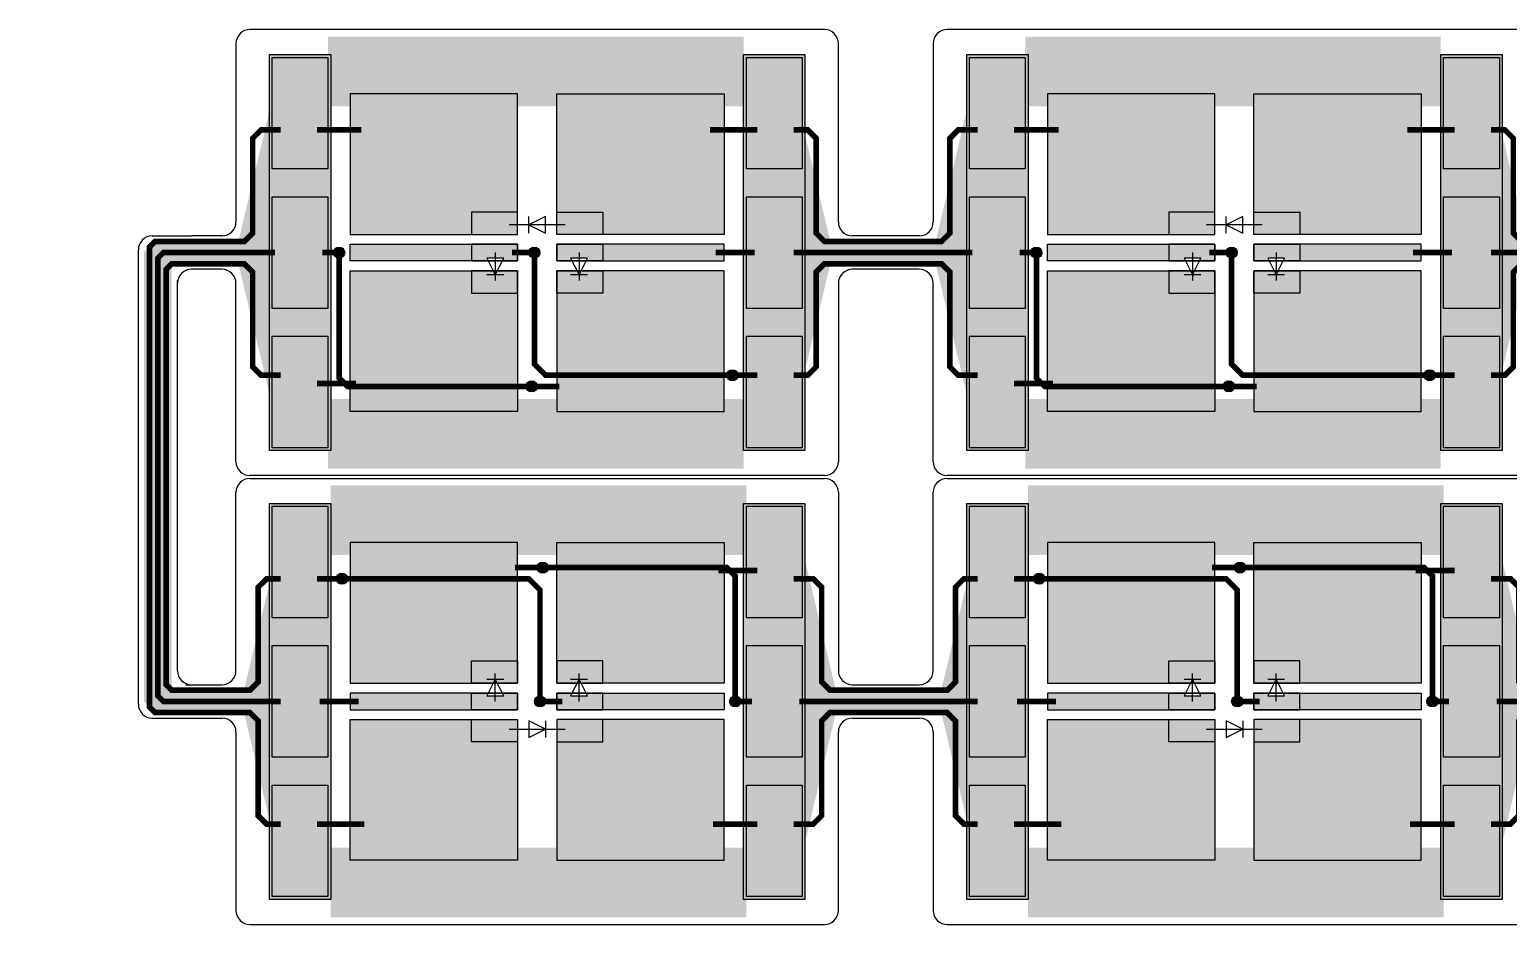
# Model space of a CAD drawing. Extents: x 1822 to 2392, y 725 to 1125.
# Drawn here: x 1884.5 to 1937.5, y 885.5 to 917.6 of the extents above; entities that cross this region are included whole.
import ezdxf

# ---------------------------------------------------------------- set-up
doc = ezdxf.new("R2010")
doc.units = 0
doc.header["$LTSCALE"] = 0.2
for name, color, linetype in [('BS', 1, 'CONTINUOUS'), ('Durchsteiger', 3, 'CONTINUOUS'), ('LED', 7, 'CONTINUOUS'), ('LS', 5, 'CONTINUOUS'), ('Rand', 6, 'CONTINUOUS')]:
    doc.layers.add(name, color=color, linetype=linetype)

msp = doc.modelspace()

# ---------------------------------------------------------------- hatches: boundary and pattern name
at = {"layer": 'BS'}
h = msp.add_hatch(color=256, dxfattribs=at)
h.paths.add_polyline_path([(1893.2, 902.6), (1895.2, 902.6), (1895.2, 906.6), (1893.2, 906.6)])
h.paths.add_polyline_path([(1893.2, 907.6), (1895.2, 907.6), (1895.2, 911.6), (1893.2, 911.6)])
h.paths.add_polyline_path([(1893.2, 912.6), (1895.2, 912.6), (1895.2, 916.6), (1893.2, 916.6)])
h = msp.add_hatch(color=256, dxfattribs=at)
h.paths.add_polyline_path([(1910.2, 902.6), (1912.2, 902.6), (1912.2, 906.6), (1910.2, 906.6)])
h.paths.add_polyline_path([(1910.2, 907.6), (1912.2, 907.6), (1912.2, 911.6), (1910.2, 911.6)])
h.paths.add_polyline_path([(1910.2, 912.6), (1912.2, 912.6), (1912.2, 916.6), (1910.2, 916.6)])
h = msp.add_hatch(color=256, dxfattribs=at)
h.paths.add_polyline_path([(1918.2, 902.6), (1920.2, 902.6), (1920.2, 906.6), (1918.2, 906.6)])
h.paths.add_polyline_path([(1918.2, 907.6), (1920.2, 907.6), (1920.2, 911.6), (1918.2, 911.6)])
h.paths.add_polyline_path([(1918.2, 912.6), (1920.2, 912.6), (1920.2, 916.6), (1918.2, 916.6)])
h = msp.add_hatch(color=256, dxfattribs=at)
h.paths.add_polyline_path([(1935.2, 902.6), (1937.2, 902.6), (1937.2, 906.6), (1935.2, 906.6)])
h.paths.add_polyline_path([(1935.2, 907.6), (1937.2, 907.6), (1937.2, 911.6), (1935.2, 911.6)])
h.paths.add_polyline_path([(1935.2, 912.6), (1937.2, 912.6), (1937.2, 916.6), (1935.2, 916.6)])
h = msp.add_hatch(color=256, dxfattribs=at)
h.paths.add_polyline_path([(1909.4, 903.9), (1909.4, 908.95), (1905.05, 908.95), (1905.05, 908.15), (1903.4, 908.15), (1903.4, 903.9)])
h.paths.add_polyline_path([(1909.4, 909.3), (1909.4, 909.9), (1905.05, 909.9), (1905.05, 909.3)])
h.paths.add_polyline_path([(1909.4, 910.25), (1909.4, 915.3), (1903.4, 915.3), (1903.4, 911.05), (1905.05, 911.05), (1905.05, 910.25)])
h.paths.add_polyline_path([(1900.35, 910.25), (1900.35, 911.05), (1902, 911.05), (1902, 915.3), (1896, 915.3), (1896, 910.25)])
h.paths.add_polyline_path([(1900.35, 909.3), (1900.35, 909.9), (1896, 909.9), (1896, 909.3)])
h.paths.add_polyline_path([(1902, 903.9), (1902, 908.15), (1900.35, 908.15), (1900.35, 908.95), (1896, 908.95), (1896, 903.9)])
h.paths.add_polyline_path([(1902, 908.15), (1902, 908.95), (1901.275, 908.95), (1901.2, 908.8), (1901.125, 908.95), (1900.35, 908.95), (1900.35, 908.15)], flags=17)
h.paths.add_polyline_path([(1902, 909.3), (1902, 909.9), (1900.35, 909.9), (1900.35, 909.3), (1900.95, 909.3), (1900.9, 909.4), (1901.5, 909.4), (1901.45, 909.3)])
h.paths.add_polyline_path([(1902, 910.25), (1902, 911.05), (1900.35, 911.05), (1900.35, 910.25)], flags=17)
h.paths.add_polyline_path([(1905.05, 910.25), (1905.05, 911.05), (1903.4, 911.05), (1903.4, 910.25)], flags=16)
h.paths.add_polyline_path([(1905.05, 909.3), (1905.05, 909.9), (1903.4, 909.9), (1903.4, 909.3), (1903.95, 909.3), (1903.9, 909.4), (1904.5, 909.4), (1904.45, 909.3)])
h.paths.add_polyline_path([(1905.05, 908.15), (1905.05, 908.95), (1904.275, 908.95), (1904.2, 908.8), (1904.125, 908.95), (1903.4, 908.95), (1903.4, 908.15)], flags=17)
h = msp.add_hatch(color=256, dxfattribs=at)
h.paths.add_polyline_path([(1934.4, 903.9), (1934.4, 908.95), (1930.05, 908.95), (1930.05, 908.15), (1928.4, 908.15), (1928.4, 903.9)])
h.paths.add_polyline_path([(1934.4, 909.3), (1934.4, 909.9), (1930.05, 909.9), (1930.05, 909.3)])
h.paths.add_polyline_path([(1934.4, 910.25), (1934.4, 915.3), (1928.4, 915.3), (1928.4, 911.05), (1930.05, 911.05), (1930.05, 910.25)])
h.paths.add_polyline_path([(1925.35, 910.25), (1925.35, 911.05), (1927, 911.05), (1927, 915.3), (1921, 915.3), (1921, 910.25)])
h.paths.add_polyline_path([(1925.35, 909.3), (1925.35, 909.9), (1921, 909.9), (1921, 909.3)])
h.paths.add_polyline_path([(1927, 903.9), (1927, 908.15), (1925.35, 908.15), (1925.35, 908.95), (1921, 908.95), (1921, 903.9)])
h.paths.add_polyline_path([(1927, 908.15), (1927, 908.95), (1926.275, 908.95), (1926.2, 908.8), (1926.125, 908.95), (1925.35, 908.95), (1925.35, 908.15)], flags=17)
h.paths.add_polyline_path([(1927, 909.3), (1927, 909.9), (1925.35, 909.9), (1925.35, 909.3), (1925.95, 909.3), (1925.9, 909.4), (1926.5, 909.4), (1926.45, 909.3)])
h.paths.add_polyline_path([(1927, 910.25), (1927, 911.05), (1925.35, 911.05), (1925.35, 910.25)], flags=17)
h.paths.add_polyline_path([(1930.05, 910.25), (1930.05, 911.05), (1928.4, 911.05), (1928.4, 910.25)], flags=16)
h.paths.add_polyline_path([(1930.05, 909.3), (1930.05, 909.9), (1928.4, 909.9), (1928.4, 909.3), (1928.95, 909.3), (1928.9, 909.4), (1929.5, 909.4), (1929.45, 909.3)])
h.paths.add_polyline_path([(1930.05, 908.15), (1930.05, 908.95), (1929.275, 908.95), (1929.2, 908.8), (1929.125, 908.95), (1928.4, 908.95), (1928.4, 908.15)], flags=17)
h = msp.add_hatch(color=256, dxfattribs=at)
h.paths.add_polyline_path([(1895.2, 900.5), (1893.2, 900.5), (1893.2, 896.5), (1895.2, 896.5)])
h.paths.add_polyline_path([(1895.2, 895.5), (1893.2, 895.5), (1893.2, 891.5), (1895.2, 891.5)])
h.paths.add_polyline_path([(1895.2, 890.5), (1893.2, 890.5), (1893.2, 886.5), (1895.2, 886.5)])
h = msp.add_hatch(color=256, dxfattribs=at)
h.paths.add_polyline_path([(1912.2, 900.5), (1910.2, 900.5), (1910.2, 896.5), (1912.2, 896.5)])
h.paths.add_polyline_path([(1912.2, 895.5), (1910.2, 895.5), (1910.2, 891.5), (1912.2, 891.5)])
h.paths.add_polyline_path([(1912.2, 890.5), (1910.2, 890.5), (1910.2, 886.5), (1912.2, 886.5)])
h = msp.add_hatch(color=256, dxfattribs=at)
h.paths.add_polyline_path([(1920.2, 900.5), (1918.2, 900.5), (1918.2, 896.5), (1920.2, 896.5)])
h.paths.add_polyline_path([(1920.2, 895.5), (1918.2, 895.5), (1918.2, 891.5), (1920.2, 891.5)])
h.paths.add_polyline_path([(1920.2, 890.5), (1918.2, 890.5), (1918.2, 886.5), (1920.2, 886.5)])
h = msp.add_hatch(color=256, dxfattribs=at)
h.paths.add_polyline_path([(1937.2, 900.5), (1935.2, 900.5), (1935.2, 896.5), (1937.2, 896.5)])
h.paths.add_polyline_path([(1937.2, 895.5), (1935.2, 895.5), (1935.2, 891.5), (1937.2, 891.5)])
h.paths.add_polyline_path([(1937.2, 890.5), (1935.2, 890.5), (1935.2, 886.5), (1937.2, 886.5)])
h = msp.add_hatch(color=256, dxfattribs=at)
h.paths.add_polyline_path([(1896, 899.2), (1896, 894.15), (1900.35, 894.15), (1900.35, 894.95), (1902, 894.95), (1902, 899.2)])
h.paths.add_polyline_path([(1896, 893.8), (1896, 893.2), (1900.35, 893.2), (1900.35, 893.8)])
h.paths.add_polyline_path([(1896, 892.85), (1896, 887.8), (1902, 887.8), (1902, 892.05), (1900.35, 892.05), (1900.35, 892.85)])
h.paths.add_polyline_path([(1905.05, 892.85), (1905.05, 892.05), (1903.4, 892.05), (1903.4, 887.8), (1909.4, 887.8), (1909.4, 892.85)])
h.paths.add_polyline_path([(1905.05, 893.8), (1905.05, 893.2), (1909.4, 893.2), (1909.4, 893.8)])
h.paths.add_polyline_path([(1903.4, 899.2), (1903.4, 894.95), (1905.05, 894.95), (1905.05, 894.15), (1909.4, 894.15), (1909.4, 899.2)])
h.paths.add_polyline_path([(1903.4, 894.95), (1903.4, 894.15), (1904.125, 894.15), (1904.2, 894.3), (1904.275, 894.15), (1905.05, 894.15), (1905.05, 894.95)], flags=17)
h.paths.add_polyline_path([(1903.4, 893.8), (1903.4, 893.2), (1905.05, 893.2), (1905.05, 893.8), (1904.45, 893.8), (1904.5, 893.7), (1903.9, 893.7), (1903.95, 893.8)])
h.paths.add_polyline_path([(1903.4, 892.85), (1903.4, 892.05), (1905.05, 892.05), (1905.05, 892.85)], flags=17)
h.paths.add_polyline_path([(1900.35, 892.85), (1900.35, 892.05), (1902, 892.05), (1902, 892.85)], flags=16)
h.paths.add_polyline_path([(1900.35, 893.8), (1900.35, 893.2), (1902, 893.2), (1902, 893.8), (1901.45, 893.8), (1901.5, 893.7), (1900.9, 893.7), (1900.95, 893.8)])
h.paths.add_polyline_path([(1900.35, 894.95), (1900.35, 894.15), (1901.125, 894.15), (1901.2, 894.3), (1901.275, 894.15), (1902, 894.15), (1902, 894.95)], flags=17)
h = msp.add_hatch(color=256, dxfattribs=at)
h.paths.add_polyline_path([(1921, 899.2), (1921, 894.15), (1925.35, 894.15), (1925.35, 894.95), (1927, 894.95), (1927, 899.2)])
h.paths.add_polyline_path([(1921, 893.8), (1921, 893.2), (1925.35, 893.2), (1925.35, 893.8)])
h.paths.add_polyline_path([(1921, 892.85), (1921, 887.8), (1927, 887.8), (1927, 892.05), (1925.35, 892.05), (1925.35, 892.85)])
h.paths.add_polyline_path([(1930.05, 892.85), (1930.05, 892.05), (1928.4, 892.05), (1928.4, 887.8), (1934.4, 887.8), (1934.4, 892.85)])
h.paths.add_polyline_path([(1930.05, 893.8), (1930.05, 893.2), (1934.4, 893.2), (1934.4, 893.8)])
h.paths.add_polyline_path([(1928.4, 899.2), (1928.4, 894.95), (1930.05, 894.95), (1930.05, 894.15), (1934.4, 894.15), (1934.4, 899.2)])
h.paths.add_polyline_path([(1928.4, 894.95), (1928.4, 894.15), (1929.125, 894.15), (1929.2, 894.3), (1929.275, 894.15), (1930.05, 894.15), (1930.05, 894.95)], flags=17)
h.paths.add_polyline_path([(1928.4, 893.8), (1928.4, 893.2), (1930.05, 893.2), (1930.05, 893.8), (1929.45, 893.8), (1929.5, 893.7), (1928.9, 893.7), (1928.95, 893.8)])
h.paths.add_polyline_path([(1928.4, 892.85), (1928.4, 892.05), (1930.05, 892.05), (1930.05, 892.85)], flags=17)
h.paths.add_polyline_path([(1925.35, 892.85), (1925.35, 892.05), (1927, 892.05), (1927, 892.85)], flags=16)
h.paths.add_polyline_path([(1925.35, 893.8), (1925.35, 893.2), (1927, 893.2), (1927, 893.8), (1926.45, 893.8), (1926.5, 893.7), (1925.9, 893.7), (1925.95, 893.8)])
h.paths.add_polyline_path([(1925.35, 894.95), (1925.35, 894.15), (1926.125, 894.15), (1926.2, 894.3), (1926.275, 894.15), (1927, 894.15), (1927, 894.95)], flags=17)
at = {"layer": 'Durchsteiger'}
for points in [[(1895.6, 909.4, 1), (1895.6, 909.8, 1)], [(1902.6, 909.4, 1), (1902.6, 909.8, 1)], [(1920.6, 909.4, 1), (1920.6, 909.8, 1)], [(1927.6, 909.4, 1), (1927.6, 909.8, 1)], [(1909.7, 905, 1), (1909.7, 905.4, 1)], [(1934.7, 905, 1), (1934.7, 905.4, 1)], [(1902.5, 904.6, 1), (1902.5, 905, 1)], [(1927.5, 904.6, 1), (1927.5, 905, 1)], [(1902.9, 898.5, 1), (1902.9, 898.1, 1)], [(1927.9, 898.5, 1), (1927.9, 898.1, 1)], [(1895.7, 898.1, 1), (1895.7, 897.7, 1)], [(1920.7, 898.1, 1), (1920.7, 897.7, 1)], [(1902.8, 893.7, 1), (1902.8, 893.3, 1)], [(1909.8, 893.7, 1), (1909.8, 893.3, 1)], [(1927.8, 893.7, 1), (1927.8, 893.3, 1)], [(1934.8, 893.7, 1), (1934.8, 893.3, 1)]]:
    msp.add_hatch(color=256, dxfattribs=at).paths.add_polyline_path(points)
at = {"layer": 'LS'}
for points in [[(1895.3, 916.7), (1893.1, 916.7), (1893.1, 902.5), (1895.3, 902.5)], [(1912.3, 916.7), (1910.1, 916.7), (1910.1, 902.5), (1912.3, 902.5)], [(1920.3, 916.7), (1918.1, 916.7), (1918.1, 902.5), (1920.3, 902.5)], [(1937.3, 916.7), (1935.1, 916.7), (1935.1, 902.5), (1937.3, 902.5)], [(1895.3, 900.6), (1893.1, 900.6), (1893.1, 886.4), (1895.3, 886.4)], [(1912.3, 900.6), (1910.1, 900.6), (1910.1, 886.4), (1912.3, 886.4)], [(1920.3, 900.6), (1918.1, 900.6), (1918.1, 886.4), (1920.3, 886.4)], [(1937.3, 900.6), (1935.1, 900.6), (1935.1, 886.4), (1937.3, 886.4)]]:
    msp.add_hatch(color=256, dxfattribs=at).paths.add_polyline_path(points)

# ---------------------------------------------------------------- linework, layer by layer
at = {"layer": 'BS'}
for p, q in [((1902.8, 909.6), (1902.6, 909.6)), ((1902.7, 909.7), (1902.7, 909.5)), ((1927.8, 909.6), (1927.6, 909.6)), ((1927.7, 909.7), (1927.7, 909.5)), ((1902.6, 893.5), (1902.8, 893.5)), ((1902.7, 893.4), (1902.7, 893.6)), ((1927.6, 893.5), (1927.8, 893.5)), ((1927.7, 893.4), (1927.7, 893.6))]:
    msp.add_line(p, q, dxfattribs=at)
for points in [[(1895.2, 916.6), (1895.2, 912.6), (1893.2, 912.6), (1893.2, 916.6)], [(1912.2, 916.6), (1912.2, 912.6), (1910.2, 912.6), (1910.2, 916.6)], [(1920.2, 916.6), (1920.2, 912.6), (1918.2, 912.6), (1918.2, 916.6)], [(1937.2, 916.6), (1937.2, 912.6), (1935.2, 912.6), (1935.2, 916.6)], [(1902, 910.25), (1902, 915.3), (1896, 915.3), (1896, 910.25)], [(1903.4, 910.25), (1903.4, 915.3), (1909.4, 915.3), (1909.4, 910.25)], [(1927, 910.25), (1927, 915.3), (1921, 915.3), (1921, 910.25)], [(1928.4, 910.25), (1928.4, 915.3), (1934.4, 915.3), (1934.4, 910.25)], [(1895.2, 911.6), (1895.2, 907.6), (1893.2, 907.6), (1893.2, 911.6)], [(1912.2, 911.6), (1912.2, 907.6), (1910.2, 907.6), (1910.2, 911.6)], [(1920.2, 911.6), (1920.2, 907.6), (1918.2, 907.6), (1918.2, 911.6)], [(1937.2, 911.6), (1937.2, 907.6), (1935.2, 907.6), (1935.2, 911.6)], [(1900.35, 911.05), (1900.35, 910.25), (1902, 910.25), (1902, 911.05)], [(1905.05, 911.05), (1905.05, 910.25), (1903.4, 910.25), (1903.4, 911.05)], [(1925.35, 911.05), (1925.35, 910.25), (1927, 910.25), (1927, 911.05)], [(1930.05, 911.05), (1930.05, 910.25), (1928.4, 910.25), (1928.4, 911.05)], [(1902, 909.9), (1902, 909.3), (1896, 909.3), (1896, 909.9)], [(1900.35, 909.9), (1900.35, 909.3), (1902, 909.3), (1902, 909.9)], [(1905.05, 909.9), (1905.05, 909.3), (1903.4, 909.3), (1903.4, 909.9)], [(1903.4, 909.9), (1903.4, 909.3), (1909.4, 909.3), (1909.4, 909.9)], [(1927, 909.9), (1927, 909.3), (1921, 909.3), (1921, 909.9)], [(1925.35, 909.9), (1925.35, 909.3), (1927, 909.3), (1927, 909.9)], [(1930.05, 909.9), (1930.05, 909.3), (1928.4, 909.3), (1928.4, 909.9)], [(1928.4, 909.9), (1928.4, 909.3), (1934.4, 909.3), (1934.4, 909.9)], [(1902, 908.95), (1902, 903.9), (1896, 903.9), (1896, 908.95)], [(1900.35, 908.95), (1900.35, 908.15), (1902, 908.15), (1902, 908.95)], [(1905.05, 908.95), (1905.05, 908.15), (1903.4, 908.15), (1903.4, 908.95)], [(1903.4, 908.95), (1903.4, 903.9), (1909.4, 903.9), (1909.4, 908.95)], [(1927, 908.95), (1927, 903.9), (1921, 903.9), (1921, 908.95)], [(1925.35, 908.95), (1925.35, 908.15), (1927, 908.15), (1927, 908.95)], [(1930.05, 908.95), (1930.05, 908.15), (1928.4, 908.15), (1928.4, 908.95)], [(1928.4, 908.95), (1928.4, 903.9), (1934.4, 903.9), (1934.4, 908.95)], [(1895.2, 906.6), (1895.2, 902.6), (1893.2, 902.6), (1893.2, 906.6)], [(1912.2, 906.6), (1912.2, 902.6), (1910.2, 902.6), (1910.2, 906.6)], [(1920.2, 906.6), (1920.2, 902.6), (1918.2, 902.6), (1918.2, 906.6)], [(1937.2, 906.6), (1937.2, 902.6), (1935.2, 902.6), (1935.2, 906.6)], [(1893.2, 896.5), (1893.2, 900.5), (1895.2, 900.5), (1895.2, 896.5)], [(1910.2, 896.5), (1910.2, 900.5), (1912.2, 900.5), (1912.2, 896.5)], [(1918.2, 896.5), (1918.2, 900.5), (1920.2, 900.5), (1920.2, 896.5)], [(1935.2, 896.5), (1935.2, 900.5), (1937.2, 900.5), (1937.2, 896.5)], [(1902, 894.15), (1902, 899.2), (1896, 899.2), (1896, 894.15)], [(1903.4, 894.15), (1903.4, 899.2), (1909.4, 899.2), (1909.4, 894.15)], [(1927, 894.15), (1927, 899.2), (1921, 899.2), (1921, 894.15)], [(1928.4, 894.15), (1928.4, 899.2), (1934.4, 899.2), (1934.4, 894.15)], [(1893.2, 891.5), (1893.2, 895.5), (1895.2, 895.5), (1895.2, 891.5)], [(1910.2, 891.5), (1910.2, 895.5), (1912.2, 895.5), (1912.2, 891.5)], [(1918.2, 891.5), (1918.2, 895.5), (1920.2, 895.5), (1920.2, 891.5)], [(1935.2, 891.5), (1935.2, 895.5), (1937.2, 895.5), (1937.2, 891.5)], [(1900.35, 894.15), (1900.35, 894.95), (1902, 894.95), (1902, 894.15)], [(1905.05, 894.15), (1905.05, 894.95), (1903.4, 894.95), (1903.4, 894.15)], [(1925.35, 894.15), (1925.35, 894.95), (1927, 894.95), (1927, 894.15)], [(1930.05, 894.15), (1930.05, 894.95), (1928.4, 894.95), (1928.4, 894.15)], [(1902, 893.2), (1902, 893.8), (1896, 893.8), (1896, 893.2)], [(1900.35, 893.2), (1900.35, 893.8), (1902, 893.8), (1902, 893.2)], [(1905.05, 893.2), (1905.05, 893.8), (1903.4, 893.8), (1903.4, 893.2)], [(1903.4, 893.2), (1903.4, 893.8), (1909.4, 893.8), (1909.4, 893.2)], [(1927, 893.2), (1927, 893.8), (1921, 893.8), (1921, 893.2)], [(1925.35, 893.2), (1925.35, 893.8), (1927, 893.8), (1927, 893.2)], [(1930.05, 893.2), (1930.05, 893.8), (1928.4, 893.8), (1928.4, 893.2)], [(1928.4, 893.2), (1928.4, 893.8), (1934.4, 893.8), (1934.4, 893.2)], [(1902, 892.85), (1902, 887.8), (1896, 887.8), (1896, 892.85)], [(1900.35, 892.05), (1900.35, 892.85), (1902, 892.85), (1902, 892.05)], [(1905.05, 892.05), (1905.05, 892.85), (1903.4, 892.85), (1903.4, 892.05)], [(1903.4, 892.85), (1903.4, 887.8), (1909.4, 887.8), (1909.4, 892.85)], [(1927, 892.85), (1927, 887.8), (1921, 887.8), (1921, 892.85)], [(1925.35, 892.05), (1925.35, 892.85), (1927, 892.85), (1927, 892.05)], [(1930.05, 892.05), (1930.05, 892.85), (1928.4, 892.85), (1928.4, 892.05)], [(1928.4, 892.85), (1928.4, 887.8), (1934.4, 887.8), (1934.4, 892.85)], [(1893.2, 886.5), (1893.2, 890.5), (1895.2, 890.5), (1895.2, 886.5)], [(1910.2, 886.5), (1910.2, 890.5), (1912.2, 890.5), (1912.2, 886.5)], [(1918.2, 886.5), (1918.2, 890.5), (1920.2, 890.5), (1920.2, 886.5)], [(1935.2, 886.5), (1935.2, 890.5), (1937.2, 890.5), (1937.2, 886.5)]]:
    msp.add_lwpolyline(points, close=True, dxfattribs=at)
at = {"layer": 'BS', "const_width": 0.2}
for points in [[(1893.5, 914), (1892.8, 914), (1892.5, 913.7), (1892.5, 910.3), (1892.2, 910), (1890.3, 910)], [(1896.4, 914), (1894.8, 914)], [(1910.6, 914), (1908.9, 914)], [(1915.3, 910), (1913, 910), (1912.7, 910.3), (1912.7, 913.7), (1912.4, 914), (1911.9, 914)], [(1918.5, 914), (1917.8, 914), (1917.5, 913.7), (1917.5, 910.3), (1917.2, 910), (1915.3, 910)], [(1921.4, 914), (1919.8, 914)], [(1935.6, 914), (1933.9, 914)], [(1940.3, 910), (1938, 910), (1937.7, 910.3), (1937.7, 913.7), (1937.4, 914), (1936.9, 914)], [(1890.3, 893.1), (1889, 893.1), (1888.8, 893.3), (1888.8, 909.8), (1889, 910), (1890.3, 910)], [(1890.3, 893.5), (1889.3, 893.5), (1889.1, 893.7), (1889.1, 909.4), (1889.3, 909.6), (1890.3, 909.6)], [(1893.3, 909.6), (1890.3, 909.6)], [(1895.5, 909.6), (1895, 909.6)], [(1902.5, 909.6), (1901.8, 909.6)], [(1910.5, 909.6), (1909.1, 909.6)], [(1915.3, 909.6), (1911.9, 909.6)], [(1918.3, 909.6), (1915.3, 909.6)], [(1920.5, 909.6), (1920, 909.6)], [(1927.5, 909.6), (1926.8, 909.6)], [(1935.5, 909.6), (1934.1, 909.6)], [(1940.3, 909.6), (1936.9, 909.6)], [(1890.3, 893.9), (1889.6, 893.9), (1889.4, 894.1), (1889.4, 909), (1889.6, 909.2), (1890.3, 909.2)], [(1893.5, 905.2), (1892.8, 905.2), (1892.5, 905.5), (1892.5, 908.9), (1892.2, 909.2), (1890.3, 909.2)], [(1915.3, 909.2), (1913, 909.2), (1912.7, 908.9), (1912.7, 905.5), (1912.4, 905.2), (1911.9, 905.2)], [(1918.5, 905.2), (1917.8, 905.2), (1917.5, 905.5), (1917.5, 908.9), (1917.2, 909.2), (1915.3, 909.2)], [(1940.3, 909.2), (1938, 909.2), (1937.7, 908.9), (1937.7, 905.5), (1937.4, 905.2), (1936.9, 905.2)], [(1909.8, 905.2), (1910.6, 905.2)], [(1934.8, 905.2), (1935.6, 905.2)], [(1896.2, 904.9), (1894.8, 904.9)], [(1903.5, 904.8), (1902.6, 904.8)], [(1921.2, 904.9), (1919.8, 904.9)], [(1928.5, 904.8), (1927.6, 904.8)], [(1901.9, 898.3), (1902.8, 898.3)], [(1909.2, 898.2), (1910.6, 898.2)], [(1926.9, 898.3), (1927.8, 898.3)], [(1934.2, 898.2), (1935.6, 898.2)], [(1890.1, 893.9), (1892.4, 893.9), (1892.7, 894.2), (1892.7, 897.6), (1893, 897.9), (1893.5, 897.9)], [(1895.6, 897.9), (1894.8, 897.9)], [(1911.9, 897.9), (1912.6, 897.9), (1912.9, 897.6), (1912.9, 894.2), (1913.2, 893.9), (1915.1, 893.9)], [(1915.1, 893.9), (1917.4, 893.9), (1917.7, 894.2), (1917.7, 897.6), (1918, 897.9), (1918.5, 897.9)], [(1920.6, 897.9), (1919.8, 897.9)], [(1936.9, 897.9), (1937.6, 897.9), (1937.9, 897.6), (1937.9, 894.2), (1938.2, 893.9), (1940.1, 893.9)], [(1890.1, 893.5), (1893.5, 893.5)], [(1894.9, 893.5), (1896.3, 893.5)], [(1902.9, 893.5), (1903.6, 893.5)], [(1909.9, 893.5), (1910.4, 893.5)], [(1912.1, 893.5), (1915.1, 893.5)], [(1915.1, 893.5), (1918.5, 893.5)], [(1919.9, 893.5), (1921.3, 893.5)], [(1927.9, 893.5), (1928.6, 893.5)], [(1934.9, 893.5), (1935.4, 893.5)], [(1937.1, 893.5), (1940.1, 893.5)], [(1890.1, 893.1), (1892.4, 893.1), (1892.7, 892.8), (1892.7, 889.4), (1893, 889.1), (1893.5, 889.1)], [(1911.9, 889.1), (1912.6, 889.1), (1912.9, 889.4), (1912.9, 892.8), (1913.2, 893.1), (1915.1, 893.1)], [(1915.1, 893.1), (1917.4, 893.1), (1917.7, 892.8), (1917.7, 889.4), (1918, 889.1), (1918.5, 889.1)], [(1936.9, 889.1), (1937.6, 889.1), (1937.9, 889.4), (1937.9, 892.8), (1938.2, 893.1), (1940.1, 893.1)], [(1894.8, 889.1), (1896.5, 889.1)], [(1909, 889.1), (1910.6, 889.1)], [(1919.8, 889.1), (1921.5, 889.1)], [(1934, 889.1), (1935.6, 889.1)]]:
    msp.add_lwpolyline(points, dxfattribs=at)
at = {"layer": 'Durchsteiger'}
for centre in [(1895.6, 909.6), (1902.6, 909.6), (1920.6, 909.6), (1927.6, 909.6), (1909.7, 905.2), (1934.7, 905.2), (1902.5, 904.8), (1927.5, 904.8), (1902.9, 898.3), (1927.9, 898.3), (1895.7, 897.9), (1920.7, 897.9), (1902.8, 893.5), (1909.8, 893.5), (1927.8, 893.5), (1934.8, 893.5)]:
    msp.add_circle(centre, 0.2, dxfattribs=at)
at = {"layer": 'LED'}
for p, q in [((1903.7, 910.6), (1901.7, 910.6)), ((1903, 910.9), (1902.4, 910.6)), ((1902.4, 910.3), (1902.4, 910.9)), ((1902.4, 910.6), (1903, 910.3)), ((1903, 910.3), (1903, 910.9)), ((1928.7, 910.6), (1926.7, 910.6)), ((1928, 910.9), (1927.4, 910.6)), ((1927.4, 910.3), (1927.4, 910.9)), ((1927.4, 910.6), (1928, 910.3)), ((1928, 910.3), (1928, 910.9)), ((1901.5, 909.4), (1900.9, 909.4)), ((1900.9, 909.4), (1901.2, 908.8)), ((1901.2, 909.6), (1901.2, 908.6)), ((1901.2, 908.8), (1901.5, 909.4)), ((1904.5, 909.4), (1903.9, 909.4)), ((1903.9, 909.4), (1904.2, 908.8)), ((1904.2, 909.6), (1904.2, 908.6)), ((1904.2, 908.8), (1904.5, 909.4)), ((1926.5, 909.4), (1925.9, 909.4)), ((1925.9, 909.4), (1926.2, 908.8)), ((1926.2, 909.6), (1926.2, 908.6)), ((1926.2, 908.8), (1926.5, 909.4)), ((1929.5, 909.4), (1928.9, 909.4)), ((1928.9, 909.4), (1929.2, 908.8)), ((1929.2, 909.6), (1929.2, 908.6)), ((1929.2, 908.8), (1929.5, 909.4)), ((1901.5, 908.8), (1900.9, 908.8)), ((1904.5, 908.8), (1903.9, 908.8)), ((1926.5, 908.8), (1925.9, 908.8)), ((1929.5, 908.8), (1928.9, 908.8)), ((1901.2, 894.3), (1900.9, 893.7)), ((1900.9, 894.3), (1901.5, 894.3)), ((1901.2, 893.5), (1901.2, 894.5)), ((1901.5, 893.7), (1901.2, 894.3)), ((1904.2, 894.3), (1903.9, 893.7)), ((1903.9, 894.3), (1904.5, 894.3)), ((1904.2, 893.5), (1904.2, 894.5)), ((1904.5, 893.7), (1904.2, 894.3)), ((1926.2, 894.3), (1925.9, 893.7)), ((1925.9, 894.3), (1926.5, 894.3)), ((1926.2, 893.5), (1926.2, 894.5)), ((1926.5, 893.7), (1926.2, 894.3)), ((1929.2, 894.3), (1928.9, 893.7)), ((1928.9, 894.3), (1929.5, 894.3)), ((1929.2, 893.5), (1929.2, 894.5)), ((1929.5, 893.7), (1929.2, 894.3)), ((1900.9, 893.7), (1901.5, 893.7)), ((1903.9, 893.7), (1904.5, 893.7)), ((1925.9, 893.7), (1926.5, 893.7)), ((1928.9, 893.7), (1929.5, 893.7)), ((1901.7, 892.5), (1903.7, 892.5)), ((1902.4, 892.8), (1902.4, 892.2)), ((1903, 892.5), (1902.4, 892.8)), ((1902.4, 892.2), (1903, 892.5)), ((1903, 892.8), (1903, 892.2)), ((1926.7, 892.5), (1928.7, 892.5)), ((1927.4, 892.8), (1927.4, 892.2)), ((1928, 892.5), (1927.4, 892.8)), ((1927.4, 892.2), (1928, 892.5)), ((1928, 892.8), (1928, 892.2))]:
    msp.add_line(p, q, dxfattribs=at)
at = {"layer": 'LS'}
for points, const_width in [([(1910.1, 916.1), (1895.2, 916.1)], 2.5), ([(1935.1, 916.1), (1920.2, 916.1)], 2.5), ([(1890.3, 893.5), (1889.3, 893.5), (1889.1, 893.7), (1889.1, 909.4), (1889.3, 909.6), (1890.3, 909.6)], 1), ([(1892, 909.6), (1890.3, 909.6)], 0.9), ([(1915.3, 909.6), (1913.2, 909.6)], 0.9), ([(1917, 909.6), (1915.3, 909.6)], 0.9), ([(1902.4, 904.8), (1895.9, 904.8), (1895.6, 905.1), (1895.6, 909.3), (1895.6, 909.5)], 0.2), ([(1909.6, 905.2), (1907.5, 905.2), (1903, 905.2), (1902.6, 905.6), (1902.6, 909.5)], 0.2), ([(1927.4, 904.8), (1920.9, 904.8), (1920.6, 905.1), (1920.6, 909.3), (1920.6, 909.5)], 0.2), ([(1934.6, 905.2), (1932.5, 905.2), (1928, 905.2), (1927.6, 905.6), (1927.6, 909.5)], 0.2), ([(1910.1, 903.1), (1895.2, 903.1)], 2.5), ([(1935.1, 903.1), (1920.2, 903.1)], 2.5), ([(1895.3, 900), (1910.2, 900)], 2.5), ([(1920.3, 900), (1935.2, 900)], 2.5), ([(1903, 898.3), (1909.5, 898.3), (1909.8, 898), (1909.8, 893.8), (1909.8, 893.6)], 0.2), ([(1928, 898.3), (1934.5, 898.3), (1934.8, 898), (1934.8, 893.8), (1934.8, 893.6)], 0.2), ([(1895.8, 897.9), (1897.9, 897.9), (1902.4, 897.9), (1902.8, 897.5), (1902.8, 893.6)], 0.2), ([(1920.8, 897.9), (1922.9, 897.9), (1927.4, 897.9), (1927.8, 897.5), (1927.8, 893.6)], 0.2), ([(1890.1, 893.5), (1892.2, 893.5)], 0.9), ([(1913.4, 893.5), (1915.1, 893.5)], 0.9), ([(1915.1, 893.5), (1917.2, 893.5)], 0.9), ([(1895.3, 887), (1910.2, 887)], 2.5), ([(1920.3, 887), (1935.2, 887)], 2.5)]:
    msp.add_lwpolyline(points, dxfattribs=dict(at, const_width=const_width))
for points in [[(1892, 909.6, 0.9, 11, 0), (1893.2, 909.6, 15, 15, 0)], [(1913.2, 909.6, 0.9, 11, 0), (1912, 909.6, 15, 15, 0)], [(1917, 909.6, 0.9, 11, 0), (1918.2, 909.6, 15, 15, 0)], [(1938.2, 909.6, 0.9, 11, 0), (1937, 909.6, 15, 15, 0)], [(1942, 909.6, 0.9, 11, 0), (1943.2, 909.6, 15, 15, 0)], [(1892.2, 893.5, 0.9, 11, 0), (1893.4, 893.5, 15, 15, 0)], [(1913.4, 893.5, 0.9, 11, 0), (1912.2, 893.5, 15, 15, 0)], [(1917.2, 893.5, 0.9, 11, 0), (1918.4, 893.5, 15, 15, 0)], [(1938.4, 893.5, 0.9, 11, 0), (1937.2, 893.5, 15, 15, 0)], [(1942.2, 893.5, 0.9, 11, 0), (1943.4, 893.5, 15, 15, 0)]]:
    msp.add_lwpolyline(points, format="xyseb", dxfattribs=at)
for points in [[(1895.3, 916.7), (1895.3, 902.5), (1893.1, 902.5), (1893.1, 916.7)], [(1912.3, 916.7), (1912.3, 902.5), (1910.1, 902.5), (1910.1, 916.7)], [(1920.3, 916.7), (1920.3, 902.5), (1918.1, 902.5), (1918.1, 916.7)], [(1937.3, 916.7), (1937.3, 902.5), (1935.1, 902.5), (1935.1, 916.7)], [(1893.1, 886.4), (1893.1, 900.6), (1895.3, 900.6), (1895.3, 886.4)], [(1910.1, 886.4), (1910.1, 900.6), (1912.3, 900.6), (1912.3, 886.4)], [(1918.1, 886.4), (1918.1, 900.6), (1920.3, 900.6), (1920.3, 886.4)], [(1935.1, 886.4), (1935.1, 900.6), (1937.3, 900.6), (1937.3, 886.4)]]:
    msp.add_lwpolyline(points, close=True, dxfattribs=at)
at = {"layer": 'Rand'}
for p, q in [((1913, 917.6), (1892.4, 917.6)), ((1938, 917.6), (1917.4, 917.6)), ((1891.9, 917.1), (1891.9, 910.7)), ((1913.5, 910.7), (1913.5, 917.1)), ((1916.9, 917.1), (1916.9, 910.7)), ((1888.9, 910.2), (1890.3, 910.2)), ((1891.4, 910.2), (1890.3, 910.2)), ((1891.4, 910.2), (1890.3, 910.2)), ((1915.3, 910.2), (1914, 910.2)), ((1915.3, 910.2), (1914, 910.2)), ((1916.4, 910.2), (1915.3, 910.2)), ((1916.4, 910.2), (1915.3, 910.2)), ((1888.4, 893.4), (1888.4, 909.7)), ((1890.3, 909.1), (1890.3, 909.1)), ((1891.4, 909), (1890.3, 909)), ((1891.4, 909), (1890.3, 909)), ((1915.3, 909), (1914, 909)), ((1915.3, 909), (1914, 909)), ((1916.4, 909), (1915.3, 909)), ((1916.4, 909), (1915.3, 909)), ((1889.8, 894.6), (1889.8, 908.6)), ((1891.9, 902.1), (1891.9, 908.5)), ((1913.5, 908.5), (1913.5, 902.1)), ((1916.9, 902.1), (1916.9, 908.5)), ((1913, 901.6), (1892.4, 901.6)), ((1892.4, 901.5), (1913, 901.5)), ((1938, 901.6), (1917.4, 901.6)), ((1917.4, 901.5), (1938, 901.5)), ((1891.9, 894.6), (1891.9, 901)), ((1913.5, 901), (1913.5, 894.6)), ((1916.9, 894.6), (1916.9, 901)), ((1890.1, 894.1), (1891.4, 894.1)), ((1890.1, 894.1), (1891.4, 894.1)), ((1890.3, 894.3), (1890.3, 894.3)), ((1914, 894.1), (1915.1, 894.1)), ((1914, 894.1), (1915.1, 894.1)), ((1915.1, 894.1), (1916.4, 894.1)), ((1915.1, 894.1), (1916.4, 894.1)), ((1888.9, 892.9), (1890.3, 892.9)), ((1890.1, 892.9), (1891.4, 892.9)), ((1890.1, 892.9), (1891.4, 892.9)), ((1914, 892.9), (1915.1, 892.9)), ((1914, 892.9), (1915.1, 892.9)), ((1915.1, 892.9), (1916.4, 892.9)), ((1915.1, 892.9), (1916.4, 892.9)), ((1891.9, 892.4), (1891.9, 886)), ((1913.5, 886), (1913.5, 892.4)), ((1916.9, 892.4), (1916.9, 886)), ((1892.4, 885.5), (1913, 885.5)), ((1917.4, 885.5), (1938, 885.5))]:
    msp.add_line(p, q, dxfattribs=at)
for centre, start, end in [((1892.4, 917.1), 90, 180), ((1913, 917.1), 0, 90), ((1917.4, 917.1), 90, 180), ((1891.4, 910.7), 270, 0), ((1914, 910.7), 180, 270), ((1916.4, 910.7), 270, 0), ((1888.9, 909.7), 90, 180), ((1890.3, 908.5), 90, 180), ((1891.4, 908.5), 0, 90), ((1914, 908.5), 90, 180), ((1916.4, 908.5), 0, 90), ((1892.4, 902.1), 180, 270), ((1913, 902.1), 270, 0), ((1917.4, 902.1), 180, 270), ((1892.4, 901), 90, 180), ((1913, 901), 0, 90), ((1917.4, 901), 90, 180), ((1890.3, 894.6), 180, 270), ((1891.4, 894.6), 270, 0), ((1914, 894.6), 180, 270), ((1916.4, 894.6), 270, 0), ((1888.9, 893.4), 180, 270), ((1891.4, 892.4), 0, 90), ((1914, 892.4), 90, 180), ((1916.4, 892.4), 0, 90), ((1892.4, 886), 180, 270), ((1913, 886), 270, 0), ((1917.4, 886), 180, 270)]:
    msp.add_arc(centre, 0.5, start, end, dxfattribs=at)

doc.saveas('drawing.dxf')
